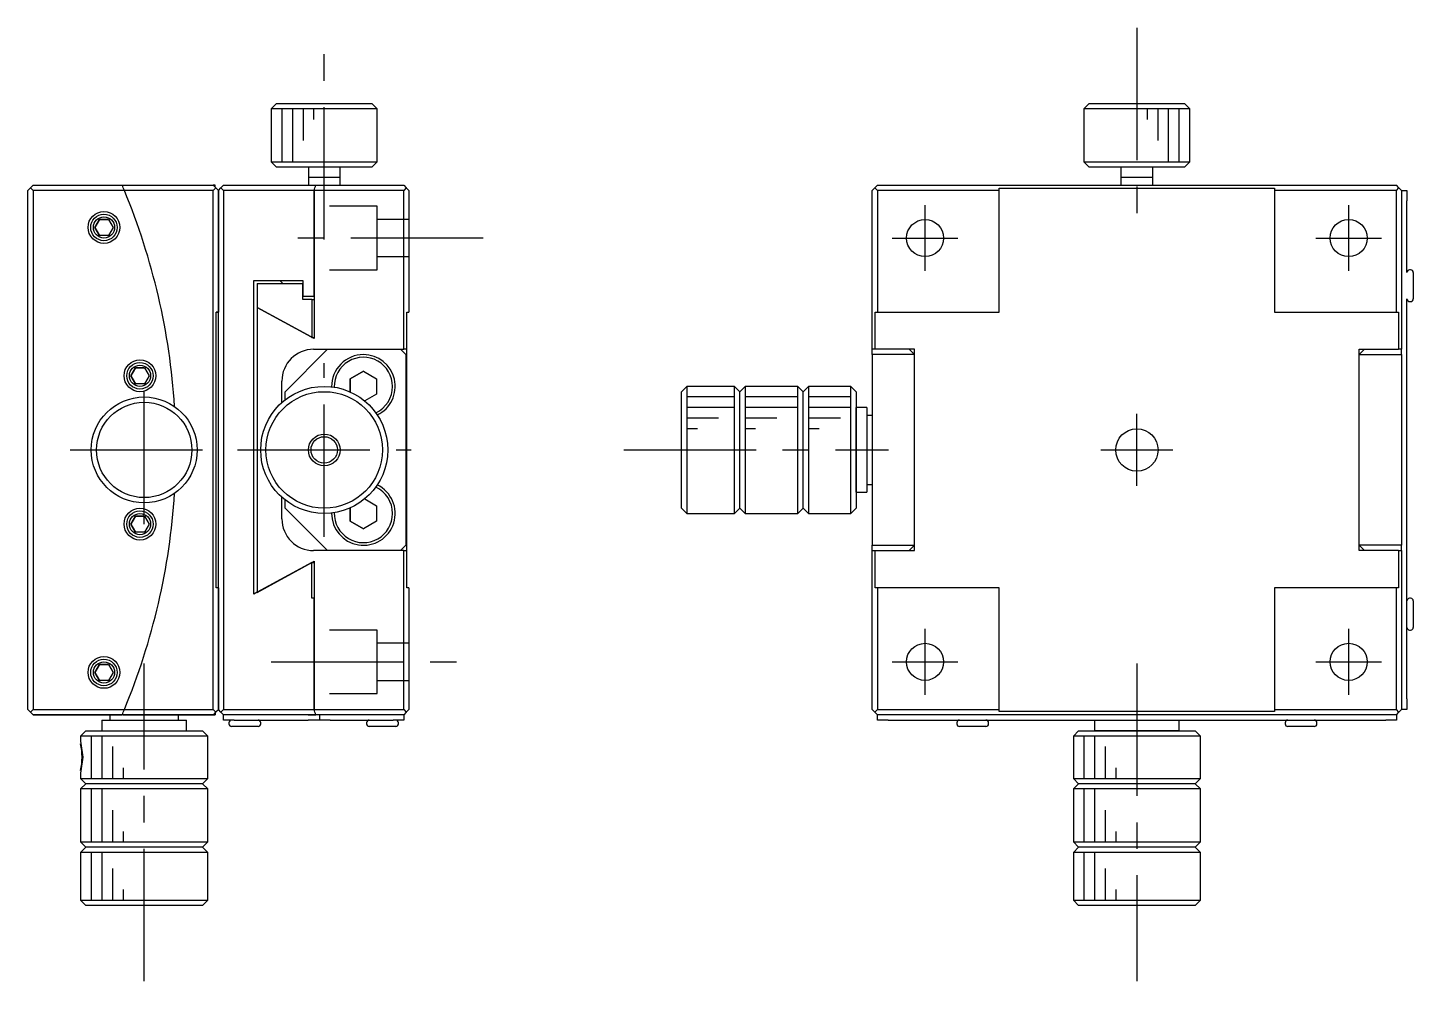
# Model space of a CAD drawing. Extents: x 97 to 385, y -2 to 227.
# Drawn here: x 253.9 to 384.7, y 83.9 to 173.9 of the extents above; entities that cross this region are included whole.
import ezdxf

# ---------------------------------------------------------------- set-up
doc = ezdxf.new("R2010")
doc.units = 0
doc.header["$LTSCALE"] = 10
doc.linetypes.add('CENTER', pattern=[2, 1.25, -0.25, 0.25, -0.25])
doc.linetypes.add('DASHED', pattern=[3.5, 2, -1.5])
doc.layers.get('0').update_dxf_attribs({"linetype": 'CONTINUOUS'})
doc.layers.add('CENTER', color=1, linetype='CENTER')

msp = doc.modelspace()

# ---------------------------------------------------------------- linework, layer by layer
at = {"color": 7, "linetype": 'CONTINUOUS'}
for p, q in [((277.374806, 166.752472), (276.874806, 166.252472)), ((276.874806, 166.252472), (276.874806, 161.252472)), ((286.874806, 166.252472), (276.874806, 166.252472)), ((277.374806, 166.752472), (286.374806, 166.752472)), ((277.374806, 166.752472), (286.374806, 166.752472)), ((286.874806, 166.252472), (286.374806, 166.752472)), ((286.874806, 161.252472), (286.874806, 166.252472)), ((354.108261, 166.752472), (353.608261, 166.252472)), ((358.608261, 166.252472), (353.608261, 166.252472)), ((353.608261, 166.252472), (353.608261, 161.252472)), ((354.108261, 166.752472), (358.608261, 166.752472)), ((358.608261, 166.752472), (363.108261, 166.752472)), ((363.608261, 166.252472), (358.608261, 166.252472)), ((363.608261, 166.252472), (363.108261, 166.752472)), ((363.608261, 161.252472), (363.608261, 166.252472)), ((276.874806, 161.252472), (277.374806, 160.752472)), ((276.874806, 161.252472), (286.874806, 161.252472)), ((286.374806, 160.752472), (286.874806, 161.252472)), ((353.608261, 161.252472), (363.608261, 161.252472)), ((353.608261, 161.252472), (354.108261, 160.752472)), ((363.108261, 160.752472), (363.608261, 161.252472)), ((286.374806, 160.752472), (277.374806, 160.752472)), ((280.376857, 159.752472), (280.374801, 159.752472)), ((280.374806, 160.752472), (280.374806, 159.752472)), ((280.374806, 159.757472), (280.374806, 159.752472)), ((280.374806, 159.752472), (280.374806, 159.747472)), ((280.374806, 159.752472), (280.374806, 159.051123)), ((280.76394, 159.752472), (280.376857, 159.752472)), ((281.874806, 159.752472), (280.76394, 159.752472)), ((283.374811, 159.752472), (281.874806, 159.752472)), ((283.374806, 159.752472), (283.374806, 160.752472)), ((283.374806, 159.752472), (283.374806, 159.757472)), ((283.374806, 159.747472), (283.374806, 159.752472)), ((283.374806, 159.051123), (283.374806, 159.752472)), ((363.108261, 160.752472), (354.108261, 160.752472)), ((360.108266, 159.752472), (357.108256, 159.752472)), ((357.108261, 160.752472), (357.108261, 159.752472)), ((357.108261, 159.757472), (357.108261, 159.752472)), ((357.108261, 159.752472), (357.108261, 159.747472)), ((357.108261, 159.752472), (357.108261, 159.051103)), ((360.108261, 159.752472), (360.108261, 160.752472)), ((360.108261, 159.752472), (360.108261, 159.757472)), ((360.108261, 159.747472), (360.108261, 159.752472)), ((360.108261, 159.051103), (360.108261, 159.752472)), ((253.874806, 158.551103), (254.124806, 158.801103)), ((253.874806, 109.551103), (253.874806, 158.551103)), ((254.124806, 158.801103), (254.374806, 159.051103)), ((254.374806, 158.551103), (254.124806, 158.801103)), ((254.374806, 159.051103), (262.789999, 159.051103)), ((254.374806, 158.551103), (254.374806, 109.551103)), ((262.999674, 158.551103), (254.374806, 158.551103)), ((262.789999, 159.051103), (271.374806, 159.051103)), ((271.374806, 158.551103), (262.999674, 158.551103)), ((271.374806, 159.051103), (271.624806, 158.801103)), ((271.574806, 159.051103), (271.374806, 159.051103)), ((271.624806, 158.801103), (271.374806, 158.551103)), ((271.374806, 109.551103), (271.374806, 158.551103)), ((271.574806, 158.851103), (271.574806, 159.051103)), ((271.874806, 158.551103), (271.624806, 158.801103)), ((271.874806, 158.551103), (272.124806, 158.801103)), ((271.874806, 158.551103), (271.874806, 147.051103)), ((271.874806, 147.051103), (271.874806, 158.551103)), ((272.124806, 158.801103), (272.374806, 159.051103)), ((272.374806, 158.551103), (272.124806, 158.801103)), ((272.374806, 159.051103), (281.080699, 159.051103)), ((280.920247, 158.551103), (272.374806, 158.551103)), ((272.374806, 158.551103), (272.374806, 109.551103)), ((280.920247, 148.551103), (280.920247, 158.551103)), ((280.920247, 158.551103), (280.920247, 148.551103)), ((289.374806, 158.551103), (280.920247, 158.551103)), ((281.080699, 159.051103), (289.374806, 159.051103)), ((289.374806, 159.051103), (289.624806, 158.801103)), ((289.624806, 158.801103), (289.374806, 158.551103)), ((289.374806, 143.551103), (289.374806, 158.551103)), ((289.624806, 158.801103), (289.874806, 158.551103)), ((289.874806, 158.551103), (289.874806, 147.051103)), ((333.858261, 158.801103), (333.608261, 158.551103)), ((333.608261, 143.551103), (333.608261, 158.551103)), ((334.108261, 159.051103), (333.858261, 158.801103)), ((333.858261, 158.801103), (334.108261, 158.551103)), ((334.108261, 159.051103), (383.108261, 159.051103)), ((334.108261, 158.551103), (334.108261, 147.051103)), ((345.608261, 158.551103), (334.108261, 158.551103)), ((345.608261, 158.751103), (371.608261, 158.751103)), ((345.608261, 158.551103), (345.608261, 158.751103)), ((345.608261, 147.051103), (345.608261, 158.551103)), ((371.608261, 158.751103), (371.608261, 158.551103)), ((383.108261, 158.551103), (371.608261, 158.551103)), ((371.608261, 158.551103), (371.608261, 147.051103)), ((383.358261, 158.801103), (383.108261, 159.051103)), ((383.108261, 158.551103), (383.358261, 158.801103)), ((383.108261, 147.051103), (383.108261, 158.551103)), ((383.608261, 158.551103), (383.358261, 158.801103)), ((383.608261, 158.551103), (384.108261, 158.551103)), ((383.608261, 158.551103), (383.608261, 143.551103)), ((384.108261, 158.551103), (384.108261, 157.551103)), ((384.108261, 150.801103), (384.108261, 157.551103)), ((260.20878, 155.051103), (260.641793, 155.801103)), ((260.641793, 155.801103), (260.20878, 155.051103)), ((260.641793, 155.801103), (261.507819, 155.801103)), ((261.507819, 155.801103), (260.641793, 155.801103)), ((261.507819, 155.801103), (261.940831, 155.051103)), ((260.641793, 154.301103), (260.20878, 155.051103)), ((260.20878, 155.051103), (260.641793, 154.301103)), ((261.940831, 155.051103), (261.507819, 154.301103)), ((261.507819, 154.301103), (260.641793, 154.301103)), ((384.458261, 151.051103), (384.358261, 151.051103)), ((384.708261, 150.801103), (384.708261, 148.301103)), ((275.221565, 150.051103), (279.868227, 150.051103)), ((275.221565, 120.437002), (275.221565, 150.051103)), ((275.539372, 149.752472), (279.868227, 149.752472)), ((275.539372, 149.752472), (275.539372, 147.501488)), ((277.676174, 150.051103), (277.724806, 150.002472)), ((277.724806, 150.002472), (277.974806, 149.752472)), ((279.868227, 150.051103), (279.868227, 149.752472)), ((279.868227, 148.551103), (279.868227, 149.752472)), ((279.868227, 149.752472), (279.868227, 148.551103)), ((384.708261, 150.301103), (384.708261, 149.676103)), ((384.708261, 149.676103), (384.708261, 149.426103)), ((384.708261, 149.426103), (384.708261, 148.801103)), ((279.868227, 148.252472), (279.868227, 148.551103)), ((279.868227, 148.551103), (280.920247, 148.551103)), ((280.709954, 148.252472), (279.868227, 148.252472)), ((280.709954, 148.252472), (280.709954, 144.672472)), ((280.709954, 148.252472), (280.920247, 148.252472)), ((280.920247, 148.551103), (280.920247, 144.557002)), ((384.108261, 110.551103), (384.108261, 148.301103)), ((384.358261, 148.051103), (384.458261, 148.051103)), ((271.674806, 147.051103), (271.874806, 147.051103)), ((271.674806, 121.051103), (271.674806, 147.051103)), ((271.874806, 147.051103), (271.674806, 147.051103)), ((271.874806, 121.051103), (271.874806, 147.051103)), ((275.539372, 147.501488), (280.639516, 144.711142)), ((275.539372, 147.501488), (275.539372, 120.610719)), ((280.639516, 144.711142), (275.539372, 147.501488)), ((289.674806, 147.051103), (289.874806, 147.051103)), ((289.674806, 143.551103), (289.674806, 147.051103)), ((333.908261, 147.051103), (334.108261, 147.051103)), ((333.908261, 143.551103), (333.908261, 147.051103)), ((334.108261, 147.051103), (345.608261, 147.051103)), ((371.608261, 147.051103), (383.108261, 147.051103)), ((383.108261, 147.051103), (383.308261, 147.051103)), ((383.308261, 147.051103), (383.308261, 143.551103)), ((280.639516, 144.711142), (280.709954, 144.672472)), ((280.751019, 144.649926), (280.639516, 144.711142)), ((280.709954, 144.672472), (280.920247, 144.672472)), ((280.920247, 144.557002), (280.751019, 144.649926)), ((282.174806, 143.551103), (278.174806, 139.551103)), ((280.874806, 143.551103), (282.174806, 143.551103)), ((282.174806, 143.551103), (289.074806, 143.551103)), ((282.174806, 143.551103), (289.074806, 143.551103)), ((289.574806, 143.051103), (289.074806, 143.551103)), ((289.074806, 143.551103), (289.374806, 143.551103)), ((289.674806, 143.551103), (289.374806, 143.551103)), ((289.574806, 143.051103), (289.574806, 125.051103)), ((289.674806, 124.551103), (289.674806, 143.551103)), ((333.608261, 143.051103), (333.608261, 143.551103)), ((333.908261, 143.551103), (333.608261, 143.551103)), ((337.608261, 143.051103), (333.608261, 143.051103)), ((333.608261, 143.051103), (333.608261, 125.051103)), ((337.608261, 143.551103), (333.908261, 143.551103)), ((337.608261, 143.051103), (337.108261, 143.551103)), ((337.608261, 141.301103), (337.608261, 143.551103)), ((379.608261, 143.051103), (380.108261, 143.551103)), ((379.608261, 143.551103), (383.308261, 143.551103)), ((379.608261, 141.301103), (379.608261, 143.551103)), ((379.608261, 143.051103), (383.608261, 143.051103)), ((383.608261, 143.551103), (383.308261, 143.551103)), ((383.608261, 143.051103), (383.608261, 143.551103)), ((383.608261, 143.051103), (383.608261, 125.051103)), ((263.60878, 141.051103), (264.041793, 141.801103)), ((264.041793, 141.801103), (263.60878, 141.051103)), ((264.041793, 141.801103), (264.907819, 141.801103)), ((264.907819, 141.801103), (264.041793, 141.801103)), ((264.907819, 141.801103), (265.340831, 141.051103)), ((284.324806, 140.772791), (285.574806, 141.494479)), ((285.574806, 141.494479), (284.324806, 140.772791)), ((285.574806, 141.494479), (286.824806, 140.772791)), ((337.608261, 138.801103), (337.608261, 141.301103)), ((379.608261, 138.801103), (379.608261, 141.301103)), ((264.041793, 140.301103), (263.60878, 141.051103)), ((263.60878, 141.051103), (264.041793, 140.301103)), ((264.907819, 140.301103), (264.041793, 140.301103)), ((265.340831, 141.051103), (264.907819, 140.301103)), ((277.874806, 138.523239), (277.874806, 140.551103)), ((284.324806, 139.528101), (284.324806, 140.772791)), ((284.324806, 140.772791), (284.324806, 139.528101)), ((286.824806, 140.772791), (286.824806, 139.329416)), ((316.108261, 140.051103), (315.608261, 139.551103)), ((316.108261, 140.051103), (316.108261, 134.051103)), ((320.608261, 140.051103), (316.108261, 140.051103)), ((320.608261, 134.051103), (320.608261, 140.051103)), ((321.108261, 139.551103), (320.608261, 140.051103)), ((321.608261, 140.051103), (321.108261, 139.551103)), ((321.608261, 140.051103), (321.608261, 128.051103)), ((326.608261, 140.051103), (321.608261, 140.051103)), ((326.608261, 134.051103), (326.608261, 140.051103)), ((327.108261, 139.551103), (326.608261, 140.051103)), ((327.608261, 140.051103), (327.108261, 139.551103)), ((327.608261, 140.051103), (327.608261, 128.051103)), ((331.608261, 140.051103), (327.608261, 140.051103)), ((331.608261, 128.051103), (331.608261, 140.051103)), ((332.108261, 139.551103), (331.608261, 140.051103)), ((278.174806, 138.77445), (278.174806, 139.551103)), ((286.824806, 139.329416), (285.695468, 138.677392)), ((315.608261, 134.051103), (315.608261, 139.551103)), ((321.108261, 134.051103), (321.108261, 139.551103)), ((327.108261, 134.051103), (327.108261, 139.551103)), ((332.108261, 139.551103), (332.108261, 128.551103)), ((332.108261, 139.551103), (332.108261, 138.051103)), ((337.608261, 129.301103), (337.608261, 138.801103)), ((379.608261, 129.301103), (379.608261, 138.801103)), ((332.108261, 138.051103), (332.108261, 136.051103)), ((332.108261, 134.051103), (332.108261, 138.051103)), ((333.108261, 138.051103), (332.108261, 138.051103)), ((333.108261, 138.051103), (333.108261, 130.051103)), ((333.108261, 138.051103), (333.108261, 137.301103)), ((333.608261, 137.301103), (333.108261, 137.301103)), ((315.608261, 128.551103), (315.608261, 134.051103)), ((316.108261, 134.051103), (316.108261, 128.051103)), ((320.608261, 128.051103), (320.608261, 134.051103)), ((321.108261, 128.551103), (321.108261, 134.051103)), ((326.608261, 128.051103), (326.608261, 134.051103)), ((327.108261, 128.551103), (327.108261, 134.051103)), ((332.108261, 130.051103), (332.108261, 134.051103)), ((332.108261, 132.051103), (332.108261, 130.051103)), ((277.874806, 127.551103), (277.874806, 129.578967)), ((332.108261, 130.051103), (332.108261, 128.551103)), ((332.108261, 130.051103), (333.108261, 130.051103)), ((333.108261, 130.801103), (333.108261, 130.051103)), ((333.108261, 130.801103), (333.608261, 130.801103)), ((278.174806, 128.551103), (278.174806, 129.327757)), ((278.174806, 128.551103), (282.174806, 124.551103)), ((284.324806, 127.329416), (284.324806, 128.574106)), ((284.324806, 128.574106), (284.324806, 127.329416)), ((285.695468, 129.424815), (286.824806, 128.772791)), ((286.824806, 128.772791), (286.824806, 127.329416)), ((315.608261, 128.551103), (316.108261, 128.051103)), ((320.608261, 128.051103), (321.108261, 128.551103)), ((321.108261, 128.551103), (321.608261, 128.051103)), ((326.608261, 128.051103), (327.108261, 128.551103)), ((327.108261, 128.551103), (327.608261, 128.051103)), ((331.608261, 128.051103), (332.108261, 128.551103)), ((337.608261, 126.801103), (337.608261, 129.301103)), ((379.608261, 126.801103), (379.608261, 129.301103)), ((263.60878, 127.051103), (264.041793, 127.801103)), ((264.041793, 127.801103), (263.60878, 127.051103)), ((264.041793, 126.301103), (263.60878, 127.051103)), ((263.60878, 127.051103), (264.041793, 126.301103)), ((264.041793, 127.801103), (264.907819, 127.801103)), ((264.907819, 127.801103), (264.041793, 127.801103)), ((264.907819, 127.801103), (265.340831, 127.051103)), ((265.340831, 127.051103), (264.907819, 126.301103)), ((285.574806, 126.607728), (284.324806, 127.329416)), ((284.324806, 127.329416), (285.574806, 126.607728)), ((286.824806, 127.329416), (285.574806, 126.607728)), ((316.108261, 128.051103), (320.608261, 128.051103)), ((321.608261, 128.051103), (326.608261, 128.051103)), ((327.608261, 128.051103), (331.608261, 128.051103)), ((264.907819, 126.301103), (264.041793, 126.301103)), ((337.608261, 124.551103), (337.608261, 126.801103)), ((379.608261, 124.551103), (379.608261, 126.801103)), ((282.174806, 124.551103), (280.874806, 124.551103)), ((289.074806, 124.551103), (282.174806, 124.551103)), ((289.074806, 124.551103), (282.174806, 124.551103)), ((289.074806, 124.551103), (289.574806, 125.051103)), ((289.374806, 124.551103), (289.074806, 124.551103)), ((289.374806, 109.551103), (289.374806, 124.551103)), ((289.374806, 124.551103), (289.674806, 124.551103)), ((289.674806, 121.051103), (289.674806, 124.551103)), ((333.608261, 125.051103), (337.608261, 125.051103)), ((333.608261, 124.551103), (333.608261, 125.051103)), ((333.608261, 124.551103), (333.908261, 124.551103)), ((333.608261, 109.551103), (333.608261, 124.551103)), ((333.908261, 121.051103), (333.908261, 124.551103)), ((333.908261, 124.551103), (337.608261, 124.551103)), ((337.108261, 124.551103), (337.608261, 125.051103)), ((383.608261, 125.051103), (379.608261, 125.051103)), ((380.108261, 124.551103), (379.608261, 125.051103)), ((383.308261, 124.551103), (379.608261, 124.551103)), ((383.308261, 124.551103), (383.308261, 121.051103)), ((383.308261, 124.551103), (383.608261, 124.551103)), ((383.608261, 124.551103), (383.608261, 125.051103)), ((383.608261, 124.551103), (383.608261, 109.551103)), ((275.539372, 120.610719), (280.750552, 123.462025)), ((280.709954, 123.439223), (275.551581, 120.616863)), ((280.709954, 120.051103), (280.709954, 123.439223)), ((280.709954, 123.439223), (280.920247, 123.439223)), ((280.750552, 123.462025), (280.920247, 123.555205)), ((280.920247, 123.555205), (280.920247, 120.051103)), ((271.874806, 121.051103), (271.674806, 121.051103)), ((271.874806, 121.051103), (271.874806, 109.551103)), ((271.874806, 109.551103), (271.874806, 121.051103)), ((275.551581, 120.616863), (275.221565, 120.437002)), ((289.874806, 121.051103), (289.674806, 121.051103)), ((289.874806, 121.051103), (289.874806, 109.551103)), ((334.108261, 121.051103), (333.908261, 121.051103)), ((334.108261, 121.051103), (334.108261, 109.551103)), ((345.608261, 121.051103), (334.108261, 121.051103)), ((345.608261, 109.551103), (345.608261, 121.051103)), ((371.608261, 121.051103), (371.608261, 109.551103)), ((383.108261, 121.051103), (371.608261, 121.051103)), ((383.108261, 109.551103), (383.108261, 121.051103)), ((383.308261, 121.051103), (383.108261, 121.051103)), ((280.920247, 120.051103), (280.709954, 120.051103)), ((280.920247, 109.551103), (280.920247, 120.051103)), ((280.920247, 120.051103), (280.920247, 109.551103)), ((384.458261, 120.051103), (384.358261, 120.051103)), ((384.708261, 119.801103), (384.708261, 117.301103)), ((384.708261, 119.301103), (384.708261, 118.676103)), ((384.708261, 118.676103), (384.708261, 118.426103)), ((384.708261, 118.426103), (384.708261, 117.801103)), ((384.358261, 117.051103), (384.458261, 117.051103)), ((260.20878, 113.051103), (260.641793, 113.801103)), ((260.641793, 113.801103), (260.20878, 113.051103)), ((260.641793, 112.301103), (260.20878, 113.051103)), ((260.20878, 113.051103), (260.641793, 112.301103)), ((260.641793, 113.801103), (261.507819, 113.801103)), ((261.507819, 113.801103), (260.641793, 113.801103)), ((261.507819, 113.801103), (261.940831, 113.051103)), ((261.940831, 113.051103), (261.507819, 112.301103)), ((261.507819, 112.301103), (260.641793, 112.301103)), ((384.108261, 110.551103), (384.108261, 109.551103)), ((253.874806, 109.551103), (254.124806, 109.301103)), ((254.124806, 109.301103), (253.874806, 109.551103)), ((254.124806, 109.301103), (254.374806, 109.551103)), ((254.374806, 109.051103), (254.124806, 109.301103)), ((254.124806, 109.301103), (254.374806, 109.051103)), ((254.374806, 109.551103), (262.999674, 109.551103)), ((262.789999, 109.051103), (254.374806, 109.051103)), ((254.374806, 109.051103), (257.205941, 109.051103)), ((256.874428, 109.051103), (261.702135, 109.051103)), ((257.117528, 109.051103), (256.874428, 109.051103)), ((257.206469, 109.051103), (257.117528, 109.051103)), ((261.624806, 109.051103), (261.624806, 108.551103)), ((261.702135, 109.051103), (262.789999, 109.051103)), ((271.374806, 109.051103), (262.789999, 109.051103)), ((262.874806, 109.051103), (264.174806, 109.051103)), ((262.999674, 109.551103), (271.374806, 109.551103)), ((264.174806, 109.051103), (271.074806, 109.051103)), ((268.124806, 108.551103), (268.124806, 109.051103)), ((271.074806, 109.051103), (271.374806, 109.051103)), ((271.374806, 109.551103), (271.624806, 109.301103)), ((271.674806, 109.351103), (271.374806, 109.051103)), ((271.624806, 109.301103), (271.374806, 109.051103)), ((271.574806, 109.051103), (271.374806, 109.051103)), ((271.374806, 109.051103), (271.574806, 109.051103)), ((271.574806, 109.251103), (271.574806, 109.051103)), ((271.624806, 109.301103), (271.874806, 109.551103)), ((271.674806, 109.351103), (271.874806, 109.551103)), ((272.124806, 109.301103), (271.874806, 109.551103)), ((272.124806, 109.301103), (272.374806, 109.551103)), ((272.374806, 109.051103), (272.124806, 109.301103)), ((272.374806, 109.551103), (280.920247, 109.551103)), ((272.374806, 108.551103), (272.374806, 109.051103)), ((273.374806, 109.051103), (272.374806, 109.051103)), ((280.345388, 109.051103), (273.374806, 109.051103)), ((280.345388, 109.051103), (273.374806, 109.051103)), ((280.345388, 109.051103), (281.080699, 109.051103)), ((281.080699, 109.051103), (280.345388, 109.051103)), ((280.920247, 109.551103), (289.374806, 109.551103)), ((282.435292, 109.051103), (281.080699, 109.051103)), ((281.435292, 109.051103), (281.435292, 108.551103)), ((288.374806, 109.051103), (282.435292, 109.051103)), ((288.374806, 109.051103), (282.435292, 109.051103)), ((289.374806, 109.051103), (288.374806, 109.051103)), ((289.374806, 109.551103), (289.624806, 109.301103)), ((289.624806, 109.301103), (289.374806, 109.051103)), ((289.374806, 109.051103), (289.374806, 108.551103)), ((289.874806, 109.551103), (289.624806, 109.301103)), ((333.608261, 109.551103), (333.858261, 109.301103)), ((334.108261, 109.551103), (333.858261, 109.301103)), ((333.858261, 109.301103), (334.108261, 109.051103)), ((334.108261, 109.551103), (345.608261, 109.551103)), ((334.108261, 108.551103), (334.108261, 109.051103)), ((335.108261, 109.051103), (334.108261, 109.051103)), ((382.108261, 109.051103), (335.108261, 109.051103)), ((382.108261, 109.051103), (335.108261, 109.051103)), ((345.608261, 109.351103), (345.608261, 109.551103)), ((371.608261, 109.351103), (345.608261, 109.351103)), ((371.608261, 109.551103), (371.608261, 109.351103)), ((371.608261, 109.551103), (383.108261, 109.551103)), ((383.108261, 109.051103), (382.108261, 109.051103)), ((383.358261, 109.301103), (383.108261, 109.551103)), ((383.108261, 109.051103), (383.358261, 109.301103)), ((383.108261, 109.051103), (383.108261, 108.551103)), ((383.358261, 109.301103), (383.608261, 109.551103)), ((384.108261, 109.551103), (383.608261, 109.551103)), ((259.374806, 107.551103), (258.874806, 107.051103)), ((259.374806, 107.551103), (270.374806, 107.551103)), ((260.874806, 108.551103), (260.874806, 107.551103)), ((260.874806, 108.551103), (268.874806, 108.551103)), ((268.874806, 107.551103), (268.874806, 108.551103)), ((270.874806, 107.051103), (270.374806, 107.551103)), ((273.374806, 108.551103), (272.374806, 108.551103)), ((272.874806, 108.301103), (272.874806, 108.201103)), ((274.374806, 107.951103), (273.124806, 107.951103)), ((273.374806, 108.551103), (273.574806, 108.551103)), ((273.574806, 108.551103), (275.174806, 108.551103)), ((274.249806, 107.951103), (273.624806, 107.951103)), ((274.499806, 107.951103), (274.249806, 107.951103)), ((275.624806, 107.951103), (274.374806, 107.951103)), ((275.124806, 107.951103), (274.499806, 107.951103)), ((275.174806, 108.551103), (280.345388, 108.551103)), ((275.874806, 108.201103), (275.874806, 108.301103)), ((281.301271, 108.551103), (280.345388, 108.551103)), ((281.435292, 108.551103), (281.301271, 108.551103)), ((282.435292, 108.551103), (281.435292, 108.551103)), ((282.435292, 108.551103), (286.574806, 108.551103)), ((285.874806, 108.301103), (285.874806, 108.201103)), ((287.374806, 107.951103), (286.124806, 107.951103)), ((286.574806, 108.551103), (288.174806, 108.551103)), ((287.249806, 107.951103), (286.624806, 107.951103)), ((287.499806, 107.951103), (287.249806, 107.951103)), ((288.624806, 107.951103), (287.374806, 107.951103)), ((288.124806, 107.951103), (287.499806, 107.951103)), ((288.174806, 108.551103), (288.374806, 108.551103)), ((289.374806, 108.551103), (288.374806, 108.551103)), ((288.874806, 108.201103), (288.874806, 108.301103)), ((335.108261, 108.551103), (334.108261, 108.551103)), ((335.108261, 108.551103), (342.308261, 108.551103)), ((341.608261, 108.301103), (341.608261, 108.201103)), ((344.358261, 107.951103), (341.858261, 107.951103)), ((342.308261, 108.551103), (343.908261, 108.551103)), ((342.983261, 107.951103), (342.358261, 107.951103)), ((343.233261, 107.951103), (342.983261, 107.951103)), ((343.858261, 107.951103), (343.233261, 107.951103)), ((343.908261, 108.551103), (373.308261, 108.551103)), ((344.608261, 108.201103), (344.608261, 108.301103)), ((353.108261, 107.551103), (352.608261, 107.051103)), ((353.108261, 107.551103), (364.108261, 107.551103)), ((353.108261, 107.551103), (354.608261, 107.551103)), ((354.608261, 108.551103), (354.608261, 107.551103)), ((354.608261, 107.551103), (356.608261, 107.551103)), ((358.608261, 107.551103), (354.608261, 107.551103)), ((362.608261, 107.551103), (358.608261, 107.551103)), ((360.608261, 107.551103), (362.608261, 107.551103)), ((362.608261, 107.551103), (362.608261, 108.551103)), ((362.608261, 107.551103), (364.108261, 107.551103)), ((364.608261, 107.051103), (364.108261, 107.551103)), ((372.608261, 108.301103), (372.608261, 108.201103)), ((375.358261, 107.951103), (372.858261, 107.951103)), ((373.308261, 108.551103), (374.908261, 108.551103)), ((373.983261, 107.951103), (373.358261, 107.951103)), ((374.233261, 107.951103), (373.983261, 107.951103)), ((374.858261, 107.951103), (374.233261, 107.951103)), ((374.908261, 108.551103), (382.108261, 108.551103)), ((375.608261, 108.201103), (375.608261, 108.301103)), ((383.108261, 108.551103), (382.108261, 108.551103)), ((258.874806, 107.051103), (258.874806, 106.551098)), ((270.874806, 107.051103), (258.874806, 107.051103)), ((270.874806, 103.051103), (270.874806, 107.051103)), ((364.608261, 107.051103), (352.608261, 107.051103)), ((352.608261, 107.051103), (352.608261, 103.051103)), ((364.608261, 103.051103), (364.608261, 107.051103)), ((258.874806, 103.551108), (258.874806, 103.051103)), ((258.874806, 103.051103), (259.374806, 102.551103)), ((258.874806, 103.051103), (270.874806, 103.051103)), ((259.374806, 102.551103), (258.874806, 102.051103)), ((258.874806, 102.051103), (258.874806, 97.051103)), ((270.874806, 102.051103), (258.874806, 102.051103)), ((270.374806, 102.551103), (259.374806, 102.551103)), ((270.374806, 102.551103), (270.874806, 103.051103)), ((270.874806, 102.051103), (270.374806, 102.551103)), ((270.874806, 97.051103), (270.874806, 102.051103)), ((352.608261, 103.051103), (364.608261, 103.051103)), ((352.608261, 103.051103), (353.108261, 102.551103)), ((353.108261, 102.551103), (352.608261, 102.051103)), ((358.608261, 102.051103), (352.608261, 102.051103)), ((352.608261, 102.051103), (352.608261, 97.051103)), ((358.608261, 102.551103), (353.108261, 102.551103)), ((364.108261, 102.551103), (358.608261, 102.551103)), ((364.608261, 102.051103), (358.608261, 102.051103)), ((364.108261, 102.551103), (364.608261, 103.051103)), ((364.608261, 102.051103), (364.108261, 102.551103)), ((364.608261, 97.051103), (364.608261, 102.051103)), ((258.874806, 97.051103), (259.374806, 96.551103)), ((258.874806, 97.051103), (270.874806, 97.051103)), ((270.374806, 96.551103), (270.874806, 97.051103)), ((352.608261, 97.051103), (364.608261, 97.051103)), ((352.608261, 97.051103), (353.108261, 96.551103)), ((364.108261, 96.551103), (364.608261, 97.051103)), ((259.374806, 96.551103), (258.874806, 96.051103)), ((258.874806, 96.051103), (258.874806, 91.551103)), ((270.874806, 96.051103), (258.874806, 96.051103)), ((270.374806, 96.551103), (259.374806, 96.551103)), ((270.874806, 96.051103), (270.374806, 96.551103)), ((270.874806, 91.551103), (270.874806, 96.051103)), ((353.108261, 96.551103), (352.608261, 96.051103)), ((358.608261, 96.051103), (352.608261, 96.051103)), ((352.608261, 96.051103), (352.608261, 91.551103)), ((358.608261, 96.551103), (353.108261, 96.551103)), ((364.108261, 96.551103), (358.608261, 96.551103)), ((364.608261, 96.051103), (358.608261, 96.051103)), ((364.608261, 96.051103), (364.108261, 96.551103)), ((364.608261, 91.551103), (364.608261, 96.051103)), ((258.874806, 91.551103), (259.374806, 91.051103)), ((258.874806, 91.551103), (270.874806, 91.551103)), ((263.374811, 91.051103), (259.374806, 91.051103)), ((270.374806, 91.051103), (259.374806, 91.051103)), ((270.374806, 91.051103), (266.374801, 91.051103)), ((270.374806, 91.051103), (270.874806, 91.551103)), ((352.608261, 91.551103), (358.608261, 91.551103)), ((352.608261, 91.551103), (353.108261, 91.051103)), ((358.608261, 91.051103), (353.108261, 91.051103)), ((358.608261, 91.551103), (364.608261, 91.551103)), ((364.108261, 91.051103), (358.608261, 91.051103)), ((364.108261, 91.051103), (364.608261, 91.551103))]:
    msp.add_line(p, q, dxfattribs=at)
at = {"color": 3, "linetype": 'CONTINUOUS'}
for p, q in [((277.874806, 166.252472), (277.874806, 161.252472)), ((278.874806, 166.252472), (278.874806, 161.252472)), ((279.874806, 166.252472), (279.874806, 163.252472)), ((280.874806, 166.252472), (280.874806, 165.252472)), ((359.608261, 165.252472), (359.608261, 166.252472)), ((360.608261, 163.252472), (360.608261, 166.252472)), ((361.608261, 161.252472), (361.608261, 166.252472)), ((362.608261, 161.252472), (362.608261, 166.252472)), ((320.608261, 139.051103), (316.108261, 139.051103)), ((326.608261, 139.051103), (321.608261, 139.051103)), ((331.608261, 139.051103), (327.608261, 139.051103)), ((320.608261, 138.051103), (316.108261, 138.051103)), ((326.608261, 138.051103), (321.608261, 138.051103)), ((331.608261, 138.051103), (327.608261, 138.051103)), ((319.108261, 137.051103), (316.108261, 137.051103)), ((324.608261, 137.051103), (321.608261, 137.051103)), ((330.608261, 137.051103), (327.608261, 137.051103)), ((317.108261, 136.051103), (316.108261, 136.051103)), ((322.608261, 136.051103), (321.608261, 136.051103)), ((328.608261, 136.051103), (327.608261, 136.051103)), ((258.874806, 106.551098), (259.06533, 105.051103)), ((259.874806, 107.051103), (259.874806, 103.051103)), ((260.874806, 107.051103), (260.874806, 103.051103)), ((261.874806, 106.051103), (261.874806, 103.051103)), ((353.608261, 107.051103), (353.608261, 103.051103)), ((354.608261, 107.051103), (354.608261, 103.051103)), ((355.608261, 106.051103), (355.608261, 103.051103)), ((259.06533, 105.051103), (258.874806, 103.551108)), ((262.874806, 104.051103), (262.874806, 103.051103)), ((356.608261, 104.051103), (356.608261, 103.051103)), ((259.874806, 102.051103), (259.874806, 97.051103)), ((260.874806, 102.051103), (260.874806, 97.051103)), ((353.608261, 102.051103), (353.608261, 97.051103)), ((354.608261, 102.051103), (354.608261, 97.051103)), ((261.874806, 100.051103), (261.874806, 97.051103)), ((355.608261, 100.051103), (355.608261, 97.051103)), ((262.874806, 98.051103), (262.874806, 97.051103)), ((356.608261, 98.051103), (356.608261, 97.051103)), ((259.874806, 96.051103), (259.874806, 91.551103)), ((260.874806, 96.051103), (260.874806, 91.551103)), ((353.608261, 96.051103), (353.608261, 91.551103)), ((354.608261, 96.051103), (354.608261, 91.551103)), ((261.874806, 94.551103), (261.874806, 91.551103)), ((355.608261, 94.551103), (355.608261, 91.551103)), ((262.874806, 92.551103), (262.874806, 91.551103)), ((356.608261, 92.551103), (356.608261, 91.551103))]:
    msp.add_line(p, q, dxfattribs=at)
at = {"color": 3, "linetype": 'DASHED'}
for p, q in [((286.874806, 157.051103), (282.366818, 157.051103)), ((286.874806, 154.051103), (286.874806, 157.051103)), ((289.874806, 155.801103), (286.874806, 155.801103)), ((286.874806, 151.051103), (286.874806, 154.051103)), ((286.874806, 152.301103), (289.874806, 152.301103)), ((282.36684, 151.051103), (286.874806, 151.051103)), ((286.874806, 117.051103), (282.366818, 117.051103)), ((286.874806, 114.051103), (286.874806, 117.051103)), ((289.874806, 115.801103), (286.874806, 115.801103)), ((286.874806, 111.051103), (286.874806, 114.051103)), ((286.874806, 112.301103), (289.874806, 112.301103)), ((282.36684, 111.051103), (286.874806, 111.051103))]:
    msp.add_line(p, q, dxfattribs=at)
at = {"color": 3, "linetype": 'CONTINUOUS'}
for centre in [(261.074806, 155.051103), (264.474806, 141.051103), (281.874806, 134.051103), (264.474806, 127.051103), (261.074806, 113.051103)]:
    msp.add_circle(centre, 1.5, dxfattribs=at)
at = {"color": 7, "linetype": 'CONTINUOUS'}
for centre, radius in [((261.074806, 155.051103), 1.25), ((261.074806, 155.051103), 1), ((338.608261, 154.051103), 1.75), ((378.608261, 154.051103), 1.75), ((264.474806, 141.051103), 1.25), ((264.474806, 141.051103), 1), ((281.874806, 134.051103), 6), ((264.874806, 134.051103), 5), ((281.874806, 134.051103), 5.5), ((264.874806, 134.051103), 4.5), ((281.874806, 134.051103), 1.25), ((358.608261, 134.051103), 2), ((264.474806, 127.051103), 1.25), ((264.474806, 127.051103), 1), ((338.608261, 114.051103), 1.75), ((378.608261, 114.051103), 1.75), ((261.074806, 113.051103), 1.25), ((261.074806, 113.051103), 1)]:
    msp.add_circle(centre, radius, dxfattribs=at)
for centre, radius, start, end in [((203.874806, 134.051103), 64, 22.508005, 22.993394), ((203.874806, 134.051103), 64, 22.508005, 22.993394), ((203.874806, 134.051103), 64, 3.668613, 22.508005), ((203.874806, 134.051103), 64, 3.668613, 22.508005), ((203.874806, 183.551103), 81, 342.022591, 342.394034), ((203.874806, 183.551103), 81, 342.022591, 342.394034), ((384.358261, 150.801103), 0.25, 90, 180), ((384.458261, 150.801103), 0.25, 0, 90), ((384.358261, 148.301103), 0.25, 180, 270), ((384.458261, 148.301103), 0.25, 270, 0), ((280.874806, 140.551103), 3, 90, 180), ((285.574806, 140.051103), 3, 90, 180.783184), ((285.574806, 140.051103), 2.75, 0, 181.580597), ((285.574806, 140.051103), 3, 295.895313, 90), ((285.574806, 140.051103), 2.75, 295.097901, 0), ((203.874806, 134.051103), 64, 337.491995, 356.331387), ((203.874806, 134.051103), 64, 337.491995, 356.331387), ((285.574806, 128.051103), 3, 179.216816, 64.104687), ((285.574806, 128.051103), 2.75, 0, 64.902099), ((280.874806, 127.551103), 3, 180, 270), ((285.574806, 128.051103), 2.75, 178.419403, 0), ((384.358261, 119.801103), 0.25, 90, 180), ((384.458261, 119.801103), 0.25, 0, 90), ((384.358261, 117.301103), 0.25, 180, 270), ((384.458261, 117.301103), 0.25, 270, 0), ((203.874806, 134.051103), 64, 337.006606, 337.491995), ((203.874806, 134.051103), 64, 337.006606, 337.491995), ((203.874806, 84.551103), 81, 17.605966, 17.977409), ((203.874806, 84.551103), 81, 17.605966, 17.977409), ((273.124806, 108.301103), 0.25, 90, 180), ((273.124806, 108.201103), 0.25, 180, 270), ((275.624806, 108.301103), 0.25, 0, 90), ((275.624806, 108.201103), 0.25, 270, 0), ((286.124806, 108.301103), 0.25, 90, 180), ((286.124806, 108.201103), 0.25, 180, 270), ((288.624806, 108.301103), 0.25, 0, 90), ((288.624806, 108.201103), 0.25, 270, 0), ((341.858261, 108.301103), 0.25, 90, 180), ((341.858261, 108.201103), 0.25, 180, 270), ((344.358261, 108.301103), 0.25, 0, 90), ((344.358261, 108.201103), 0.25, 270, 0), ((372.858261, 108.301103), 0.25, 90, 180), ((372.858261, 108.201103), 0.25, 180, 270), ((375.358261, 108.301103), 0.25, 0, 90), ((375.358261, 108.201103), 0.25, 270, 0), ((253.006239, 105.051103), 6.000214, 347.975737, 12.024263)]:
    msp.add_arc(centre, radius, start, end, dxfattribs=at)
at = {"layer": 'CENTER', "color": 1, "linetype": 'CENTER'}
for p, q in [((281.874806, 153.901788), (281.874806, 173.901788)), ((358.608261, 173.901788), (358.608261, 153.901788)), ((338.608261, 150.951103), (338.608261, 157.151103)), ((378.608261, 150.951103), (378.608261, 157.151103)), ((296.874806, 154.051103), (276.874806, 154.051103)), ((335.508261, 154.051103), (341.708261, 154.051103)), ((375.508261, 154.051103), (381.708261, 154.051103)), ((281.874806, 125.851103), (281.874806, 142.251103)), ((264.874806, 127.051103), (264.874806, 141.051103)), ((358.608261, 130.651103), (358.608261, 137.451103)), ((257.874806, 134.051103), (271.874806, 134.051103)), ((273.674806, 134.051103), (290.074806, 134.051103)), ((310.158261, 134.051103), (335.158261, 134.051103)), ((355.208261, 134.051103), (362.008261, 134.051103)), ((338.608261, 110.951103), (338.608261, 117.151103)), ((378.608261, 110.951103), (378.608261, 117.151103)), ((264.874806, 83.901788), (264.874806, 113.901788)), ((276.874806, 114.051103), (296.874806, 114.051103)), ((335.508261, 114.051103), (341.708261, 114.051103)), ((358.608261, 113.901788), (358.608261, 83.901788)), ((375.508261, 114.051103), (381.708261, 114.051103))]:
    msp.add_line(p, q, dxfattribs=at)

doc.saveas('drawing.dxf')
